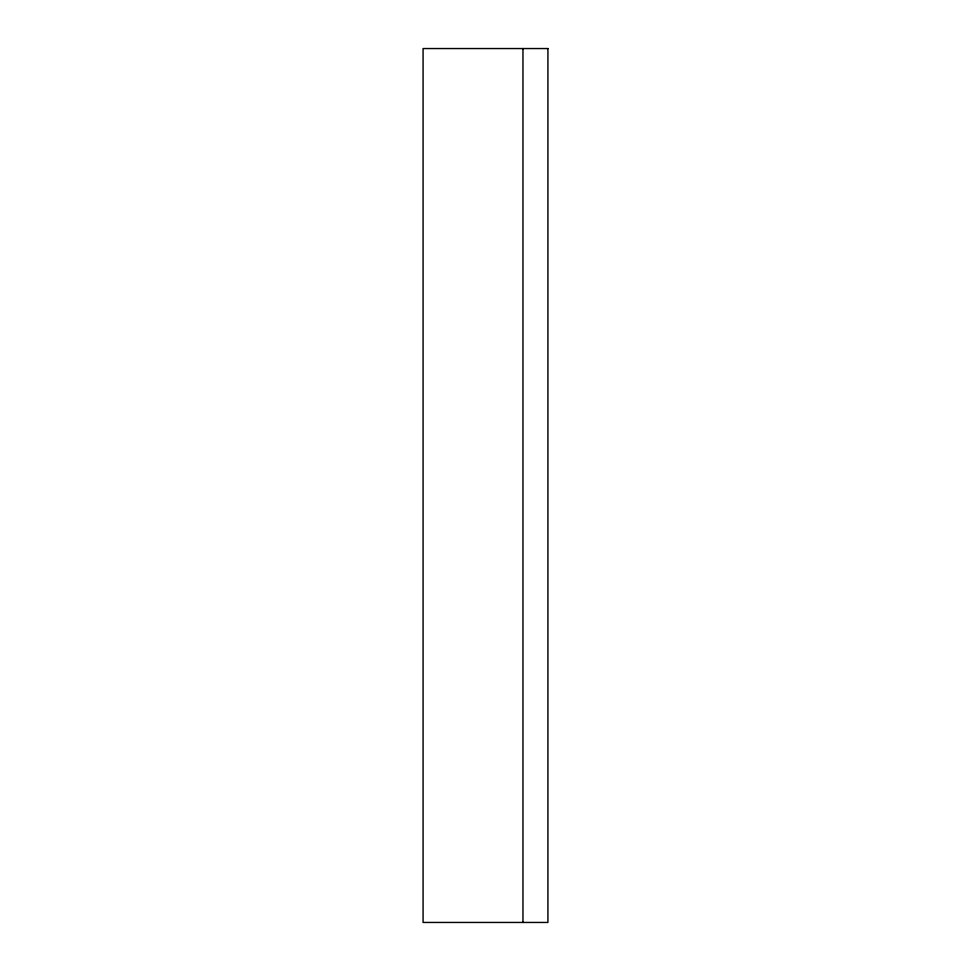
<?xml version="1.0" encoding="UTF-8"?>
<svg xmlns="http://www.w3.org/2000/svg" width="971" height="971" viewBox="0 0 971 971"><rect width="100%" height="100%" fill="white"/><g stroke="black" fill="none" stroke-linecap="round" stroke-linejoin="round"><path stroke-width="1.46" d="M522.956 48.55L522.956 922.45M547.923 48.55L423.077 48.55L423.077 922.45L547.923 922.45L547.923 48.55"/></g></svg>
